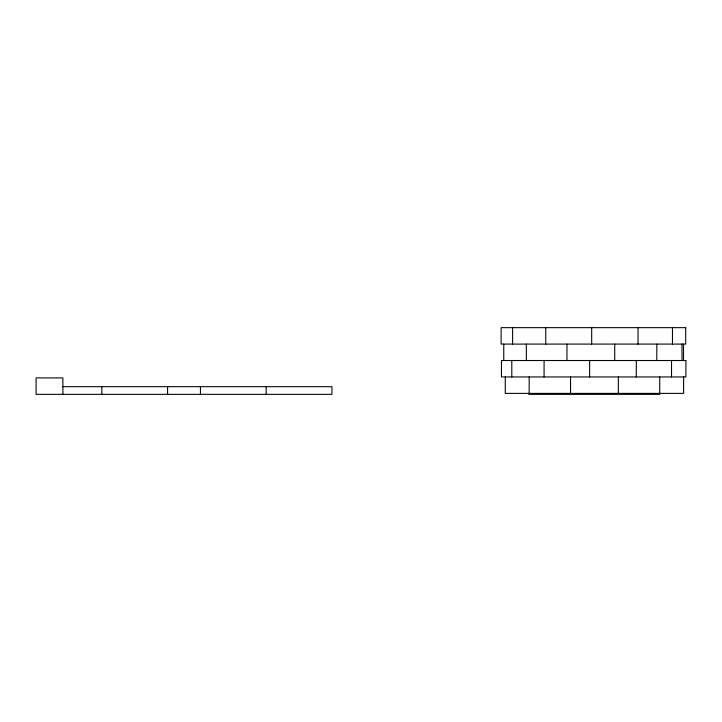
<?xml version="1.0" encoding="UTF-8"?>
<svg xmlns="http://www.w3.org/2000/svg" width="722" height="722" viewBox="0 0 722 722"><rect width="100%" height="100%" fill="white"/><g stroke="black" fill="none" stroke-linecap="round" stroke-linejoin="round"><path stroke-width="1.08" d="M62.841 386.667L331.912 386.667L331.912 394.347L36.1 394.347L36.1 377.913L62.886 377.913L62.886 394.347M528.684 394.347L659.854 394.347M683.608 376.956L683.608 393.391L505.283 393.391L505.283 376.956M683.508 344.087L683.508 360.522M682.001 344.087L682.001 360.522M672.471 327.653L672.471 344.087M671.532 360.522L671.532 376.956M659.718 376.956L659.718 393.391M656.821 344.087L656.821 360.522M638.049 327.653L638.049 344.087M636.299 360.522L636.299 376.956M618.339 376.956L618.339 393.391M614.72 344.087L614.72 360.522M591.679 327.653L591.679 344.087M589.657 360.522L589.657 376.956M570.551 376.956L570.551 393.391M566.96 344.087L566.96 360.522M545.76 327.653L545.76 344.087M544.081 360.522L544.081 376.956M529.172 376.956L529.172 393.391M526.347 344.087L526.347 360.522M512.611 327.653L512.611 344.087M511.799 360.522L511.799 376.956M503.766 344.087L503.766 360.522M266.174 386.667L266.174 394.347M200.445 386.667L200.445 394.347M167.576 386.667L167.576 394.347M101.838 386.667L101.838 394.347M685.701 327.653L501.113 327.653L501.113 344.087L685.701 344.087L685.701 327.653M685.9 360.522L501.456 360.522L501.456 376.956L685.9 376.956L685.9 360.522"/></g></svg>
